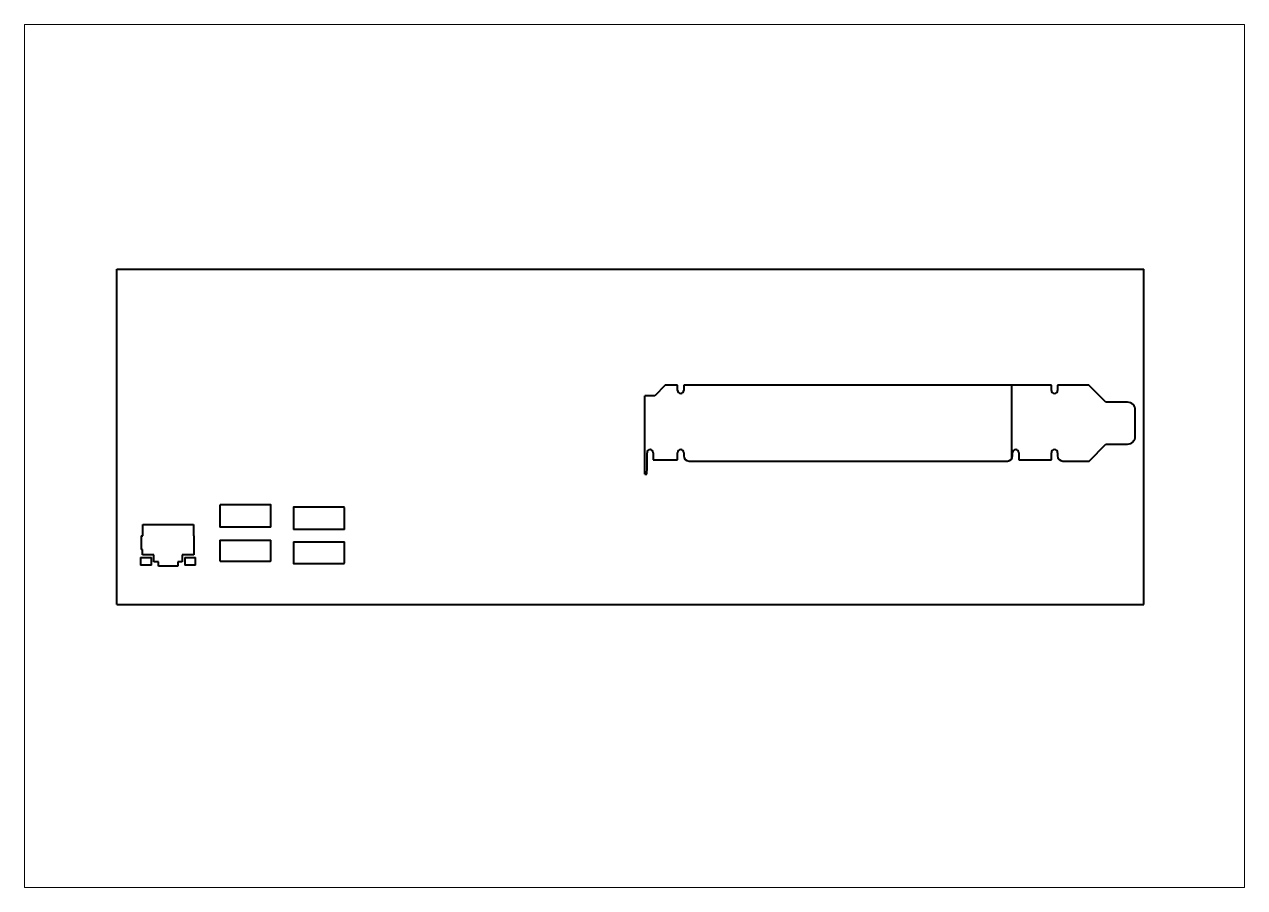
# Paper-space layout 'Layout1' of a CAD drawing. Header units: millimetres. Extents: x 0 to 297, y 0 to 210.
# The model-space entities are those that its viewports show. They can reach past a viewport. Long polylines and large blocks are cut down to what shows.
import ezdxf

# ---------------------------------------------------------------- set-up
doc = ezdxf.new("R2010")
doc.units = ezdxf.units.MM
doc.header["$LTSCALE"] = 12.7
doc.layers.add('Visible', color=7, linetype='Continuous', lineweight=40)

msp = doc.modelspace()

# ---------------------------------------------------------------- linework, layer by layer
at = {"layer": 'Visible'}
for p, q in [((32.48, 68.88), (32.48, 150.45)), ((32.48, 150.45), (282.48, 150.45)), ((282.48, 68.88), (282.48, 150.45)), ((165.96, 122.2), (163.42, 119.66)), ((168.99, 122.2), (165.96, 122.2)), ((168.99, 120.95), (168.99, 122.2)), ((259.97, 122.2), (170.49, 122.2)), ((170.49, 122.2), (170.49, 120.95)), ((250.26, 122.2), (250.26, 104.28)), ((259.97, 120.95), (259.97, 122.2)), ((269.11, 122.2), (261.47, 122.2)), ((261.47, 122.2), (261.47, 120.95)), ((273.23, 118.08), (269.11, 122.2)), ((163.42, 119.66), (160.98, 119.66)), ((160.98, 111.32), (160.98, 119.66)), ((278.49, 118.08), (273.23, 118.08)), ((280.39, 109.8), (280.39, 116.17)), ((160.98, 111.32), (160.99, 111.28)), ((160.99, 111.28), (160.98, 111.28)), ((160.98, 108.23), (160.98, 111.28)), ((160.99, 108.23), (160.98, 108.23)), ((160.99, 108.23), (160.98, 108.19)), ((160.98, 100.61), (160.98, 108.19)), ((269.12, 103.78), (273.23, 107.89)), ((273.23, 107.89), (278.49, 107.89)), ((161.54, 102.19), (161.54, 105.8)), ((163.04, 105.8), (163.04, 104.05)), ((163.04, 104.05), (168.99, 104.05)), ((168.99, 104.05), (168.99, 105.8)), ((170.49, 105.8), (170.49, 105.05)), ((250.52, 105.05), (250.52, 105.8)), ((252.02, 105.8), (252.02, 104.05)), ((252.02, 104.05), (259.97, 104.05)), ((259.97, 104.05), (259.97, 105.8)), ((261.47, 105.8), (261.47, 105.05)), ((161.51, 100.61), (161.54, 102.19)), ((171.76, 103.78), (249.25, 103.78)), ((262.74, 103.78), (269.12, 103.78)), ((160.98, 100.61), (161.51, 100.61)), ((57.57, 93.03), (57.57, 87.71)), ((69.87, 93.13), (57.67, 93.13)), ((69.97, 87.71), (69.97, 93.03)), ((75.47, 92.45), (75.47, 87.13)), ((87.77, 92.55), (75.57, 92.55)), ((87.87, 87.13), (87.87, 92.45)), ((38.82, 85.54), (38.82, 88.3)), ((38.82, 88.3), (51.12, 88.3)), ((51.12, 88.3), (51.12, 85.54)), ((69.97, 87.71), (57.57, 87.71)), ((87.87, 87.13), (75.47, 87.13)), ((38.42, 85.54), (38.82, 85.54)), ((38.42, 85.54), (38.42, 82.24)), ((51.12, 85.54), (51.32, 85.54)), ((51.32, 82.24), (51.32, 85.54)), ((57.57, 84.55), (69.97, 84.55)), ((57.57, 84.55), (57.57, 79.53)), ((69.97, 79.53), (69.97, 84.55)), ((75.47, 84.13), (75.47, 78.95)), ((75.47, 84.13), (87.87, 84.13)), ((87.87, 78.95), (87.87, 84.13)), ((38.28, 80.33), (38.28, 78.43)), ((38.28, 80.33), (40.92, 80.33)), ((38.72, 82.24), (38.42, 82.24)), ((38.72, 80.97), (38.72, 82.24)), ((41.52, 80.97), (38.72, 80.97)), ((40.92, 78.43), (40.92, 80.33)), ((41.52, 79.28), (41.52, 80.97)), ((48.42, 80.97), (48.42, 79.28)), ((51.22, 80.97), (48.42, 80.97)), ((49.02, 80.33), (51.66, 80.33)), ((49.02, 80.33), (49.02, 78.43)), ((51.32, 82.24), (51.22, 82.24)), ((51.22, 82.24), (51.22, 80.97)), ((51.66, 78.43), (51.66, 80.33)), ((40.92, 78.43), (38.28, 78.43)), ((42.64, 79.28), (41.52, 79.28)), ((42.64, 78.18), (42.64, 79.28)), ((47.3, 78.18), (42.64, 78.18)), ((48.42, 79.28), (47.3, 79.28)), ((47.3, 79.28), (47.3, 78.18)), ((51.66, 78.43), (49.02, 78.43)), ((57.67, 79.43), (69.87, 79.43)), ((75.57, 78.85), (87.77, 78.85)), ((32.48, 68.88), (282.48, 68.88))]:
    msp.add_line(p, q, dxfattribs=at)
for centre, radius, start, end in [((169.74, 120.95), 0.75, 180, 0), ((260.72, 120.95), 0.75, 180, 0), ((162.29, 105.8), 0.75, 0, 180), ((169.74, 105.8), 0.75, 360, 180), ((171.76, 105.05), 1.27, 180, 270), ((249.25, 105.05), 1.27, 270, 0), ((251.27, 105.8), 0.75, 0, 180), ((260.72, 105.8), 0.75, 0, 180), ((262.74, 105.05), 1.27, 180, 270), ((57.67, 93.03), 0.1, 90, 180), ((69.87, 93.03), 0.1, 0, 90), ((75.57, 92.45), 0.1, 90, 180), ((87.77, 92.45), 0.1, 0, 90), ((57.67, 79.53), 0.1, 180, 270), ((69.87, 79.53), 0.1, 270, 0), ((75.57, 78.95), 0.1, 180, 270), ((87.77, 78.95), 0.1, 270, 0)]:
    msp.add_arc(centre, radius, start, end, dxfattribs=at)
for centre, start_param, end_param in [((278.49, 116.17), 1.570796, 3.141593), ((278.49, 109.8), 0, 1.570796)]:
    msp.add_ellipse(centre, major_axis=(0, -1.91), ratio=0.996195, start_param=start_param, end_param=end_param, dxfattribs=at)

psp = doc.layouts.get("Layout1")

# ---------------------------------------------------------------- viewports
at = {"layer": '0', "view_target_point": (158.49, 105)}
psp.add_viewport(center=(148.5, 105), size=(297, 210), view_center_point=(0, 0), view_height=210, dxfattribs=at)

doc.saveas('drawing.dxf')
